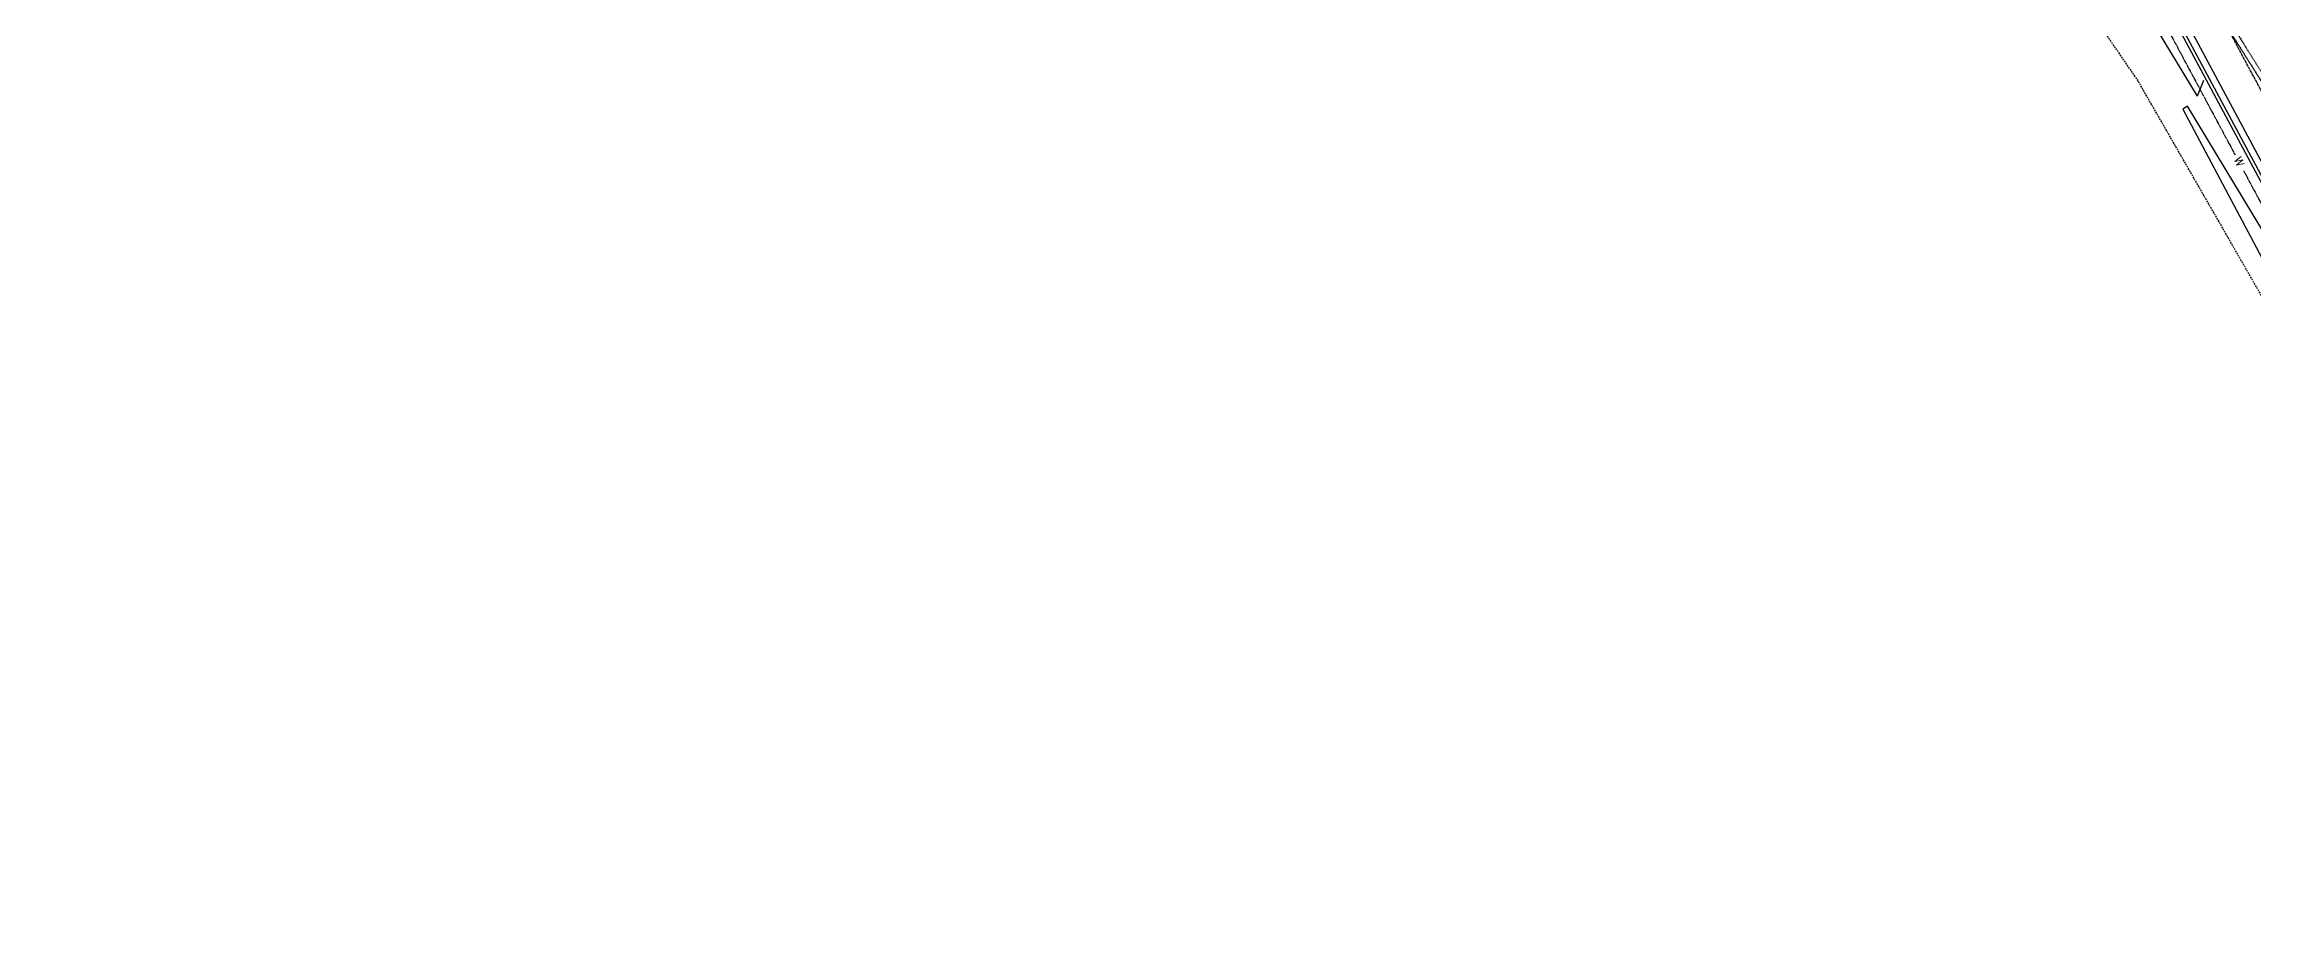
# Model space of a CAD drawing. Header units: feet. Extents: x 1024297 to 1030998, y 90489 to 94481.
# Drawn here: x 1024586 to 1025249, y 91189 to 91454 of the extents above; entities that cross this region are included whole.
import ezdxf
from ezdxf.enums import TextEntityAlignment as Align

# ---------------------------------------------------------------- set-up
doc = ezdxf.new("R2010")
doc.units = ezdxf.units.FT
doc.header["$MEASUREMENT"] = 0
for name, pattern in [('CENTER2', [1.125, 0.75, -0.125, 0.125, -0.125]), ('DASHED', [0.75, 0.5, -0.25]), ('HIDDEN', [0.375, 0.25, -0.125]), ('WATER', [1.14, 0.9, -0.06, 0, -0.06, 0, -0.06, 0, -0.06])]:
    doc.linetypes.add(name, pattern=pattern)
for name, color, linetype in [('LOW', 7, 'DASHED'), ('P1COL', 4, 'Continuous'), ('P5PML', 1, 'Continuous'), ('P6BLL', 6, 'CENTER2'), ('P6CUL', 6, 'Continuous'), ('P6DRL', 6, 'HIDDEN'), ('P6WTL', 6, 'WATER'), ('P7EPL', 3, 'Continuous')]:
    doc.layers.add(name, color=color, linetype=linetype)
doc.styles.add('60', font='simplex.shx', dxfattribs={"width": 1.15, "height": 2.4})

msp = doc.modelspace()

# ---------------------------------------------------------------- linework, layer by layer
at = {"layer": 'LOW', "flags": 128}
msp.add_lwpolyline([(1025299.17759, 91284.88733), (1025279.69847, 91329.65075), (1025214.17667, 91443.65574), (1025129.37299, 91567.20256), (1025065.53776, 91669.63859), (1024984.13222, 91825.65851), (1024909.83168, 91957.10585), (1024854.97944, 92044.05338), (1024913.67061, 92077.05306, 0.465573073), (1024916.78261, 92097.39941), (1024927.10658, 92113.45921), (1024946.21706, 92112.68682, 0.214873653), (1024965.35001, 92101.15157), (1025046.41901, 92140.37861), (1025033.11285, 92163.52232, -0.116694486), (1025029.4727, 92178.49362), (1025058.20862, 92399.7976), (1025088.4717, 92618.03806), (1025068.00032, 92651.01242), (1025104.13982, 92673.1417, -0.069153808), (1025174.33154, 92703.76178), (1025159.89959, 92747.16501, 0.072673243), (1025104.64104, 92726.41083), (1025077.20131, 92798.84152, 0.286338548), (1025087.67095, 92844.88538), (1025066.28215, 92907.73635), (1025035.46143, 92981.75675), (1024979.69277, 93109.84429), (1024941.579, 93194.97605), (1024923.08504, 93247.82492, 0.00311628), (1024921.22192, 93248.14873), (1024842.94753, 93268.68905), (1024737.93099, 93309.01255), (1024671.38413, 93341.65665), (1024607.91136, 93359.86934, 0.237160651), (1024587.40528, 93356.776), (1024586.26717, 93398.46717), (1024610.79985, 93430.61557, 0.193210887), (1024628.32429, 93417.75266), (1024725.83921, 93389.68857), (1024769.46894, 93380.70795), (1024894.74338, 93346.4907, 0.307613242), (1024921.32719, 93355.60282), (1024931.17963, 93383.92769, 0.26516412), (1024998.99743, 93424.0949), (1025056.95549, 93453.75453), (1025230.39287, 93550.74693, -0.073459567), (1025244.1056, 93555.79692), (1025350.48564, 93578.04901), (1025456.89359, 93598.45522), (1025481.18947, 93605.24487, 0.221219264), (1025517.74021, 93640.41055), (1025517.74021, 93640.41055), (1025526.57016, 93646.10369), (1025561.63476, 93623.06294), (1025568.18391, 93628.818, -0.363591046), (1025588.00867, 93629.28372), (1025594.23187, 93623.18184), (1025598.53631, 93626.9898), (1025531.88064, 93693.14884, -0.8925249), (1025538.74453, 93700.65922), (1025619.65124, 93617.92787, -0.978257696), (1025613.26198, 93611.34698), (1025601.48022, 93621.15952), (1025592.18006, 93611.64559), (1025581.5928, 93618.41362), (1025573.41497, 93609.87325), (1025607.46388, 93576.45468), (1025639.09873, 93548.21308), (1025672.50542, 93511.731), (1025714.46477, 93471.64412), (1025751.02521, 93477.0174), (1025854.30996, 93369.49385), (1025951.47495, 93253.44004), (1026071.26724, 92793.83775), (1026129.354, 92575.68261), (1026262.95081, 92037.03535), (1026423.9854, 91333.86598), (1026452.85438, 91189.01247), (1026544.66412, 91225.18157), (1026549.56736, 91209.09113)], format="xyb", dxfattribs=at)
at = {"layer": 'P1COL'}
msp.add_line((1025233.96644, 91443.45085), (1025232.0412, 91438.8033), dxfattribs=at)
at = {"layer": 'P1COL', "flags": 128}
for points in [[(1025141.74789, 91587.84696), (1025232.0412, 91438.8033)], [(1025277.14277, 91364.90254), (1025274.32851, 91361.02273), (1025229.20813, 91435.75035), (1025227.73872, 91434.90242), (1025284.54994, 91328.00609)]]:
    msp.add_lwpolyline(points, dxfattribs=at)
at = {"layer": 'P5PML'}
msp.add_line((1025322.50713, 91286.35622), (1025132.85302, 91640.28598), dxfattribs=at)
at = {"layer": 'P6BLL'}
msp.add_line((1025331.32142, 91291.07938), (1025141.66731, 91645.00914), dxfattribs=at)
at = {"layer": 'P6CUL'}
msp.add_line((1025319.86284, 91284.93928), (1025130.20857, 91638.86933), dxfattribs=at)
at = {"layer": 'P6DRL', "flags": 128}
for points in [[(1025178.41218, 91559.14762), (1025314.40158, 91343.01525)], [(1025179.68611, 91559.93956), (1025315.72408, 91343.73001)]]:
    msp.add_lwpolyline(points, dxfattribs=at)
at = {"layer": 'P6WTL', "flags": 128}
msp.add_lwpolyline([(1025156.30246, 91583.82161), (1025243.44065, 91421.20558)], dxfattribs=at)
msp.add_lwpolyline([(1025245.98023, 91416.46627), (1025312.93016, 91291.52528, 0.02474742), (1025320.06761, 91279.65594, 0.02474742)], format="xyb", dxfattribs=at)
at = {"layer": 'P7EPL'}
msp.add_line((1025320.74427, 91285.41159), (1025131.09, 91639.34165), dxfattribs=at)

# ---------------------------------------------------------------- texts
at = {"layer": 'P6WTL', "style": '60', "width": 1.15}
msp.add_text('W', height=2.4, rotation=296.19414382, dxfattribs=at).set_placement((1025244.70718, 91419.15666), align=Align.MIDDLE)

doc.saveas('drawing.dxf')
